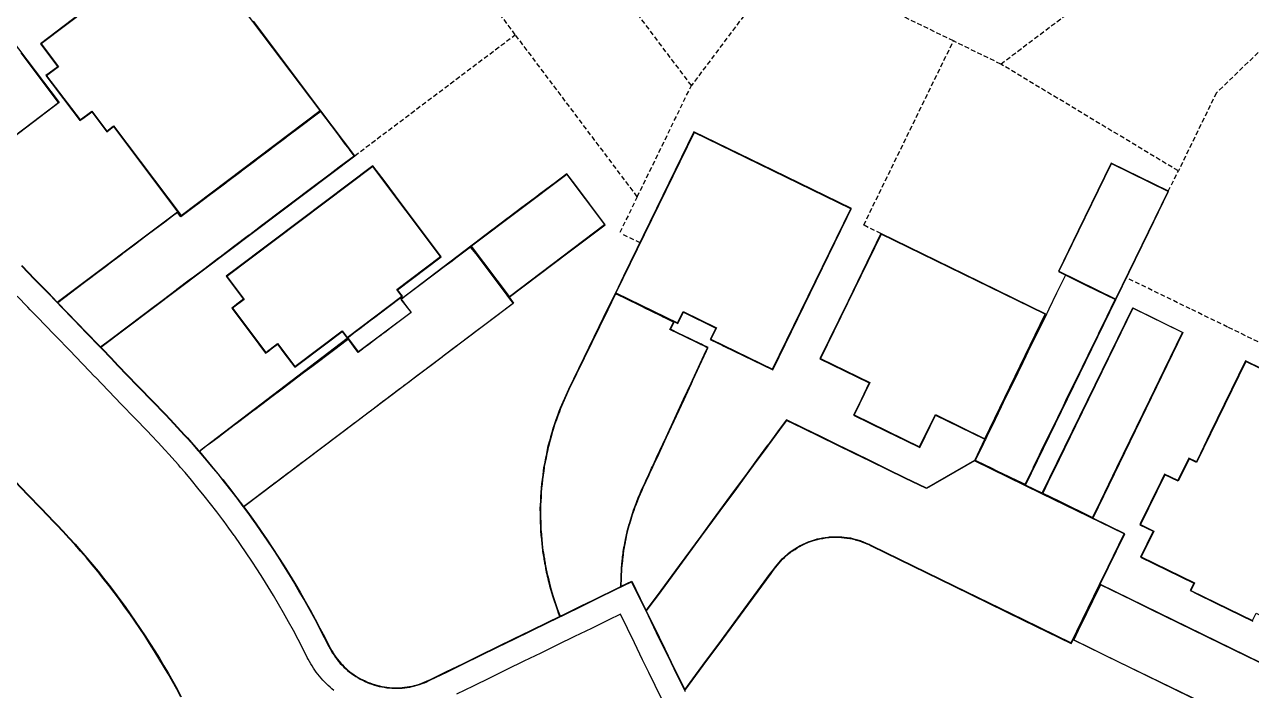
# Model space of a CAD drawing. Header units: metres. Extents: x 337936 to 338461, y 373266 to 374024.
# Drawn here: x 338283.2 to 338348.5, y 373428.9 to 373464.3 of the extents above; entities that cross this region are included whole.
import ezdxf

# ---------------------------------------------------------------- set-up
doc = ezdxf.new("R2010")
doc.units = ezdxf.units.M
doc.linetypes.add('DASHED2', pattern=[0.375, 0.25, -0.125])
for name, color, linetype in [('3D_LINES', 4, 'Continuous'), ('PLOTS EXTERNAL LEVEL', 3, 'Continuous'), ('PLOTS FFL', 1, 'Continuous')]:
    doc.layers.add(name, color=color, linetype=linetype)
doc.layers.add('GARAGES FFL', color=150, linetype='Continuous', lineweight=0)

msp = doc.modelspace()

# ---------------------------------------------------------------- linework, layer by layer
at = {"layer": '3D_LINES', "linetype": 'DASHED2'}
for points in [[(338309.332, 373463.784, 33.447), (338303.931, 373470.952, 33.446)], [(338335.189, 373462.219, 33.7), (338344.229, 373469.031, 33.525)], [(338318.713, 373461.078, 33.733), (338313.713, 373467.713, 33.45), (338313.707, 373467.721, 33.6)], [(338323.76, 373467.793, 33.543), (338318.713, 373461.078, 33.733)], [(338354.566, 373468.304, 33.573), (338346.677, 373460.686, 33.748)], [(338332.668, 373463.448, 33.7), (338329.476, 373465.005, 33.7)], [(338300.779, 373457.339, 33.42), (338309.332, 373463.784, 33.447), (338309.332, 373463.784, 33.447)], [(338315.829, 373455.163, 33.757), (338309.332, 373463.784, 33.447), (338309.332, 373463.784, 33.447)], [(338327.889, 373453.651, 33.787), (338332.668, 373463.448, 33.7), (338332.668, 373463.448, 33.7)], [(338335.189, 373462.219, 33.7), (338332.668, 373463.448, 33.7), (338332.668, 373463.448, 33.7)], [(338344.651, 373456.532, 33.7), (338335.189, 373462.219, 33.7)], [(338315.829, 373455.163, 33.757), (338318.713, 373461.078, 33.733), (338318.713, 373461.078, 33.733)], [(338346.677, 373460.686, 33.748), (338344.651, 373456.532, 33.7)], [(338344.112, 373455.449, 33.75), (338344.651, 373456.532, 33.7)], [(338315.829, 373455.163, 33.757), (338314.894, 373453.246, 33.721)], [(338328.81, 373453.202, 33.825), (338327.889, 373453.651, 33.787)], [(338315.073, 373453.158, 33.726), (338315.972, 373452.72, 33.75)], [(338347.275, 373448.227, 33.775), (338345.285, 373449.194, 33.835), (338341.866, 373450.855, 33.825)], [(338352.535, 373445.661, 33.775), (338349.907, 373446.943, 33.775), (338347.275, 373448.227, 33.775)]]:
    msp.add_polyline3d(points, dxfattribs=at)
at = {"layer": '3D_LINES', "linetype": 'Continuous'}
for points in [[(338282.031, 373464.137, 33.131), (338285.035, 373460.179, 33.227), (338281.194, 373457.262, 33.227), (338278.316, 373461.117, 33.038)], [(338281.209, 373457.32, 33.227), (338285.003, 373460.179, 33.227), (338283.01, 373462.823, 33.133)], [(338287.251, 373447.149, 33.179), (338300.779, 373457.339, 33.42), (338298.974, 373459.735, 33.4)], [(338284.934, 373449.548, 33.148), (338291.343, 373454.362, 33.308)], [(338306.97, 373452.531, 33.45), (338303.239, 373449.697, 33.521), (338303.779, 373449, 33.402), (338300.976, 373446.911, 33.5), (338300.407, 373447.662, 33.587)], [(338309.013, 373449.82, 33.7), (338309.238, 373449.497, 33.709), (338294.87, 373438.655, 33.277)], [(338336.502, 373439.81, 34.017), (338341.318, 373449.699, 33.825)], [(338337.39, 373439.377, 34.027), (338342.223, 373449.249, 33.886), (338344.892, 373447.938, 33.96), (338340.092, 373438.059, 34.059)], [(338292.486, 373441.626, 33.246), (338300.37, 373447.633, 33.585)], [(338333.8, 373441.128, 33.985), (338331.228, 373439.654, 33.937), (338330.09, 373440.209, 33.923), (338329.183, 373440.651, 33.916), (338328.288, 373441.088, 33.91), (338327.388, 373441.526, 33.906), (338326.489, 373441.965, 33.904), (338325.578, 373442.41, 33.904), (338324.685, 373442.845, 33.905), (338323.771, 373443.291, 33.907), (338323.384, 373442.766, 33.899), (338322.793, 373441.965, 33.887), (338322.773, 373441.938, 33.886), (338322.182, 373441.136, 33.874), (338321.59, 373440.333, 33.862), (338320.999, 373439.53, 33.851), (338320.406, 373438.726, 33.841), (338319.814, 373437.924, 33.831), (338319.21, 373437.105, 33.821), (338318.055, 373435.538, 33.801), (338316.88, 373433.945, 33.719), (338316.708, 373433.711, 33.697), (338316.342, 373433.214, 33.672), (338316.308, 373433.168, 33.674)], [(338333.811, 373441.122, 33.985), (338334.348, 373442.251, 33.975)], [(338333.811, 373441.122, 33.985), (338333.8, 373441.128, 33.985), (338333.8, 373441.128, 33.985)], [(338337.39, 373439.377, 34.027), (338336.502, 373439.81, 34.017)], [(338340.489, 373434.54, 34.042), (338340.934, 373435.452, 34.055), (338341.799, 373437.226, 34.079), (338340.092, 373438.059, 34.059)], [(338318.371, 373428.889, 33.706), (338318.957, 373429.684, 33.694), (338319.542, 373430.477, 33.711), (338320.134, 373431.28, 33.726), (338322.954, 373435.105, 33.776), (338323.04, 373435.222, 33.778), (338323.122, 373435.333, 33.781), (338323.205, 373435.443, 33.783), (338323.296, 373435.55, 33.785), (338323.386, 373435.655, 33.788), (338323.476, 373435.76, 33.79), (338323.571, 373435.867, 33.792), (338323.674, 373435.958, 33.795), (338323.888, 373436.148, 33.799), (338323.993, 373436.237, 33.802), (338324.233, 373436.395, 33.806), (338324.349, 373436.471, 33.809), (338324.465, 373436.545, 33.811), (338324.475, 373436.55, 33.811), (338324.486, 373436.555, 33.811), (338324.613, 373436.615, 33.814), (338324.866, 373436.734, 33.818), (338324.878, 373436.74, 33.818), (338324.993, 373436.789, 33.82), (338325.005, 373436.793, 33.821), (338325.273, 373436.876, 33.825), (338325.287, 373436.88, 33.825), (338325.421, 373436.922, 33.828), (338325.54, 373436.952, 33.83), (338325.555, 373436.954, 33.83), (338325.693, 373436.976, 33.832), (338325.709, 373436.979, 33.832), (338325.847, 373437.001, 33.834), (338325.986, 373437.024, 33.837), (338326.052, 373437.034, 33.838), (338326.122, 373437.036, 33.839), (338326.139, 373437.036, 33.839), (338326.279, 373437.039, 33.841), (338326.42, 373437.041, 33.843), (338326.56, 373437.044, 33.846), (338326.578, 373437.044, 33.846), (338326.615, 373437.045, 33.846), (338326.714, 373437.033, 33.848), (338326.992, 373436.999, 33.852), (338327.009, 373436.997, 33.852), (338327.149, 373436.979, 33.855), (338327.174, 373436.976, 33.855), (338327.282, 373436.947, 33.857), (338327.417, 373436.911, 33.859), (338327.433, 373436.907, 33.859), (338327.569, 373436.87, 33.861), (338327.704, 373436.834, 33.863), (338327.719, 373436.83, 33.864), (338327.831, 373436.783, 33.865), (338327.847, 373436.776, 33.866), (338327.976, 373436.723, 33.868), (338328.105, 373436.669, 33.87), (338328.163, 373436.645, 33.871), (338328.231, 373436.612, 33.872), (338328.288, 373436.584, 33.873), (338332.698, 373434.433, 33.925), (338336.385, 373432.635, 33.968), (338338.95, 373431.384, 33.998), (338339.042, 373431.573, 34.001)], [(338340.489, 373434.54, 34.042), (338351.348, 373429.233, 34.156), (338349.91, 373426.27, 34.102), (338339.042, 373431.573, 34.001)]]:
    msp.add_polyline3d(points, dxfattribs=at)
for points in [[(338300.744, 373457.344, 33.383), (338300.537, 373457.619, 33.375), (338300.474, 373457.703, 33.363), (338300.24, 373458.013, 33.363), (338299.874, 373458.499, 33.363), (338299.253, 373459.323, 33.366), (338298.969, 373459.7, 33.398), (338298.701, 373459.498, 33.394), (338297.902, 373458.896, 33.383), (338297.143, 373458.324, 33.373), (338297.102, 373458.294, 33.373), (338296.344, 373457.722, 33.362), (338296.303, 373457.691, 33.362), (338295.546, 373457.121, 33.352), (338295.503, 373457.088, 33.351), (338294.748, 373456.519, 33.341), (338294.704, 373456.486, 33.34), (338293.95, 373455.918, 33.33), (338293.904, 373455.883, 33.329), (338293.152, 373455.317, 33.319), (338293.104, 373455.281, 33.318), (338292.354, 373454.715, 33.308), (338292.304, 373454.678, 33.307), (338291.519, 373454.086, 33.296), (338291.339, 373454.326, 33.318), (338291.08, 373454.131, 33.303), (338290.656, 373453.812, 33.296), (338290.388, 373453.609, 33.287), (338289.796, 373453.164, 33.277), (338289.275, 373452.77, 33.257), (338289.17, 373452.692, 33.248), (338288.475, 373452.168, 33.237), (338288.427, 373452.132, 33.233), (338288.373, 373452.091, 33.229), (338287.676, 373451.565, 33.218), (338287.576, 373451.49, 33.21), (338286.876, 373450.963, 33.199), (338286.79, 373450.898, 33.192), (338286.314, 373450.54, 33.169), (338284.961, 373449.52, 33.149), (338286.505, 373447.922, 33.169), (338286.541, 373447.884, 33.169), (338287.068, 373447.339, 33.176), (338287.236, 373447.165, 33.178), (338287.854, 373447.631, 33.183), (338289.456, 373448.837, 33.195), (338290.19, 373449.391, 33.206), (338290.233, 373449.423, 33.206), (338290.514, 373449.635, 33.219), (338291.259, 373450.197, 33.229), (338291.308, 373450.233, 33.234), (338292.039, 373450.784, 33.244), (338292.112, 373450.839, 33.256), (338292.813, 373451.367, 33.266), (338293.523, 373451.902, 33.274), (338293.604, 373451.964, 33.274), (338294.324, 373452.506, 33.283), (338294.396, 373452.56, 33.283), (338295.126, 373453.11, 33.291), (338295.187, 373453.156, 33.291), (338295.927, 373453.714, 33.301), (338295.978, 373453.752, 33.301), (338296.769, 373454.348, 33.31), (338297.559, 373454.944, 33.32), (338298.35, 373455.54, 33.329), (338299.472, 373456.385, 33.344), (338299.951, 373456.746, 33.351), (338300.744, 373457.344, 33.383)], [(338309.222, 373449.501, 33.709), (338309.12, 373449.636, 33.705), (338308.993, 373449.805, 33.697), (338308.753, 373450.123, 33.5), (338308.693, 373450.203, 33.45), (338307.249, 373452.12, 33.45), (338306.943, 373452.479, 33.449), (338306.235, 373451.946, 33.439), (338305.96, 373451.739, 33.445), (338305.538, 373451.421, 33.439), (338305.162, 373451.137, 33.452), (338304.739, 373450.819, 33.447), (338304.363, 373450.535, 33.46), (338303.941, 373450.217, 33.454), (338303.444, 373449.842, 33.52), (338303.317, 373449.747, 33.519), (338303.256, 373449.701, 33.521), (338303.309, 373449.631, 33.496), (338303.54, 373449.325, 33.402), (338303.785, 373449, 33.402), (338302.722, 373448.199, 33.388), (338302.383, 373447.943, 33.51), (338302.228, 373447.827, 33.569), (338302.169, 373447.782, 33.568), (338302.016, 373447.667, 33.506), (338301.787, 373447.494, 33.506), (338301.535, 373447.304, 33.584), (338301.23, 373447.075, 33.584), (338301.192, 373447.046, 33.503), (338300.966, 373446.876, 33.5), (338300.721, 373447.201, 33.365), (338300.438, 373447.577, 33.552), (338300.322, 373447.49, 33.55), (338299.715, 373447.033, 33.439), (338299.293, 373446.714, 33.434), (338298.916, 373446.431, 33.416), (338298.494, 373446.113, 33.41), (338298.058, 373445.784, 33.389), (338297.213, 373445.147, 33.378), (338296.908, 373444.917, 33.346), (338296.297, 373444.457, 33.338), (338296.133, 373444.333, 33.327), (338295.46, 373443.826, 33.318), (338295.346, 373443.741, 33.312), (338294.598, 373443.177, 33.283), (338294.51, 373443.111, 33.282), (338294.461, 373443.073, 33.281), (338294.362, 373442.999, 33.279), (338293.734, 373442.525, 33.268), (338293.554, 373442.39, 33.265), (338293.017, 373441.986, 33.255), (338292.944, 373441.931, 33.254), (338292.507, 373441.601, 33.246), (338293.15, 373440.829, 33.255), (338293.578, 373440.315, 33.26), (338293.767, 373440.088, 33.263), (338293.852, 373439.977, 33.264), (338294.178, 373439.554, 33.268), (338294.319, 373439.371, 33.27), (338294.506, 373439.128, 33.272), (338294.855, 373438.675, 33.277), (338295.13, 373438.882, 33.28), (338295.43, 373439.108, 33.282), (338295.857, 373439.43, 33.286), (338296.376, 373439.821, 33.29), (338296.548, 373439.951, 33.292), (338296.651, 373440.028, 33.293), (338297.254, 373440.483, 33.301), (338297.355, 373440.559, 33.302), (338297.984, 373441.033, 33.31), (338298.079, 373441.105, 33.311), (338298.154, 373441.161, 33.312), (338298.819, 373441.662, 33.321), (338298.891, 373441.716, 33.322), (338300.032, 373442.576, 33.36), (338300.78, 373443.14, 33.371), (338300.796, 373443.152, 33.372), (338300.813, 373443.164, 33.372), (338301.558, 373443.726, 33.383), (338301.575, 373443.739, 33.384), (338301.593, 373443.752, 33.385), (338302.336, 373444.312, 33.395), (338302.353, 373444.325, 33.396), (338302.372, 373444.339, 33.397), (338303.111, 373444.897, 33.407), (338303.13, 373444.911, 33.408), (338303.333, 373445.064, 33.496), (338303.399, 373445.113, 33.412), (338303.694, 373445.336, 33.497), (338303.886, 373445.48, 33.42), (338304.036, 373445.593, 33.498), (338304.056, 373445.608, 33.499), (338304.659, 373446.063, 33.432), (338304.7, 373446.094, 33.434), (338305.43, 373446.644, 33.444), (338305.474, 373446.677, 33.446), (338305.497, 373446.694, 33.447), (338306.222, 373447.24, 33.458), (338306.269, 373447.276, 33.46), (338306.99, 373447.82, 33.47), (338307.096, 373447.9, 33.475), (338307.786, 373448.419, 33.484), (338309.222, 373449.501, 33.709)], [(338341.285, 373449.688, 33.825), (338339.782, 373450.421, 33.825), (338339.143, 373450.732, 33.825), (338338.633, 373450.981, 33.825), (338338.274, 373450.245, 33.834), (338338.165, 373450.02, 33.835), (338337.757, 373449.185, 33.846), (338337.657, 373448.978, 33.83), (338337.621, 373448.905, 33.831), (338337.55, 373448.759, 33.833), (338337.081, 373447.798, 33.855), (338336.974, 373447.578, 33.86), (338336.642, 373446.899, 33.875), (338336.535, 373446.68, 33.881), (338336.204, 373446, 33.896), (338336.097, 373445.781, 33.901), (338335.766, 373445.101, 33.916), (338335.659, 373444.882, 33.922), (338335.327, 373444.202, 33.937), (338335.22, 373443.983, 33.942), (338334.888, 373443.302, 33.957), (338334.781, 373443.083, 33.959), (338334.45, 373442.404, 33.974), (338334.37, 373442.241, 33.976), (338334.343, 373442.184, 33.976), (338334.267, 373442.028, 33.975), (338333.929, 373441.335, 33.984), (338333.833, 373441.139, 33.985), (338333.903, 373441.105, 33.986), (338334.716, 373440.709, 33.995), (338334.981, 373440.579, 33.998), (338335.62, 373440.268, 34.006), (338336.06, 373440.053, 34.011), (338336.496, 373439.869, 34.015), (338336.912, 373440.722, 33.986), (338336.958, 373440.817, 33.984), (338337.258, 373441.432, 33.96), (338337.349, 373441.618, 33.956), (338337.649, 373442.233, 33.931), (338337.786, 373442.515, 33.925), (338338.089, 373443.135, 33.91), (338338.227, 373443.419, 33.904), (338338.527, 373444.034, 33.889), (338338.666, 373444.318, 33.883), (338338.966, 373444.933, 33.869), (338339.104, 373445.216, 33.862), (338339.404, 373445.832, 33.848), (338339.542, 373446.115, 33.841), (338339.842, 373446.73, 33.827), (338340.089, 373447.236, 33.816), (338340.389, 373447.851, 33.822), (338340.419, 373447.913, 33.823), (338340.719, 373448.528, 33.829), (338340.857, 373448.812, 33.833), (338341.285, 373449.688, 33.825)], [(338319.566, 373447.121, 33.818), (338319.297, 373447.253, 33.866), (338319.233, 373447.284, 33.872), (338319.188, 373447.306, 33.881), (338318.236, 373447.77, 33.881), (338318.073, 373447.85, 33.872), (338317.569, 373448.095, 33.825), (338317.641, 373448.244, 33.814), (338317.762, 373448.491, 33.795), (338317.295, 373448.719, 33.752), (338317.265, 373448.733, 33.825), (338317.247, 373448.742, 33.752), (338317.084, 373448.822, 33.752), (338316.194, 373449.256, 33.751), (338316.141, 373449.281, 33.754), (338315.126, 373449.776, 33.754), (338314.672, 373449.998, 33.892), (338314.255, 373449.142, 33.886), (338313.811, 373448.232, 33.878), (338312.185, 373444.897, 33.842), (338311.741, 373443.897, 33.83), (338311.678, 373443.719, 33.828), (338311.601, 373443.505, 33.826), (338311.522, 373443.286, 33.823), (338311.443, 373443.066, 33.821), (338311.366, 373442.846, 33.819), (338311.363, 373442.835, 33.819), (338311.3, 373442.608, 33.816), (338311.237, 373442.382, 33.814), (338311.174, 373442.156, 33.812), (338311.112, 373441.93, 33.809), (338311.079, 373441.812, 33.808), (338311.057, 373441.702, 33.807), (338311.011, 373441.472, 33.805), (338310.969, 373441.264, 33.802), (338310.923, 373441.036, 33.8), (338310.878, 373440.808, 33.798), (338310.864, 373440.739, 33.797), (338310.843, 373440.577, 33.796), (338310.814, 373440.346, 33.793), (338310.785, 373440.115, 33.791), (338310.757, 373439.885, 33.789), (338310.728, 373439.655, 33.786), (338310.728, 373439.654, 33.786), (338310.716, 373439.421, 33.784), (338310.703, 373439.189, 33.781), (338310.691, 373438.957, 33.779), (338310.681, 373438.763, 33.777), (338310.671, 373438.561, 33.775), (338310.676, 373438.301, 33.773), (338310.681, 373438.07, 33.77), (338310.686, 373437.839, 33.768), (338310.691, 373437.609, 33.766), (338310.698, 373437.423, 33.764), (338310.703, 373437.379, 33.763), (338310.724, 373437.149, 33.761), (338310.746, 373436.919, 33.759), (338310.768, 373436.69, 33.756), (338310.785, 373436.51, 33.755), (338310.805, 373436.333, 33.753), (338310.813, 373436.283, 33.752), (338310.843, 373436.108, 33.751), (338310.852, 373436.057, 33.75), (338310.881, 373435.884, 33.748), (338310.89, 373435.831, 33.748), (338310.919, 373435.659, 33.746), (338310.928, 373435.605, 33.745), (338310.957, 373435.435, 33.744), (338310.969, 373435.361, 33.743), (338310.98, 373435.298, 33.74), (338311.006, 373435.192, 33.736), (338311.019, 373435.137, 33.735), (338311.06, 373434.971, 33.728), (338311.074, 373434.915, 33.727), (338311.114, 373434.75, 33.72), (338311.129, 373434.692, 33.719), (338311.176, 373434.499, 33.712), (338311.187, 373434.456, 33.71), (338311.241, 373434.235, 33.706), (338311.338, 373433.936, 33.699), (338311.578, 373433.194, 33.668), (338311.643, 373433.024, 33.66), (338311.714, 373432.838, 33.652), (338311.953, 373432.954, 33.655), (338312.88, 373433.406, 33.664), (338313.441, 373433.68, 33.671), (338313.759, 373433.835, 33.674), (338314.639, 373434.264, 33.68), (338314.949, 373434.416, 33.685), (338314.965, 373434.879, 33.693), (338314.982, 373435.396, 33.663), (338315.026, 373435.779, 33.64), (338315.041, 373435.905, 33.641), (338315.049, 373435.973, 33.641), (338315.063, 373436.101, 33.642), (338315.071, 373436.166, 33.642), (338315.086, 373436.297, 33.643), (338315.095, 373436.37, 33.643), (338315.119, 373436.493, 33.644), (338315.131, 373436.551, 33.644), (338315.142, 373436.607, 33.644), (338315.169, 373436.743, 33.645), (338315.179, 373436.795, 33.645), (338315.207, 373436.934, 33.646), (338315.217, 373436.983, 33.647), (338315.254, 373437.171, 33.648), (338315.286, 373437.331, 33.649), (338315.293, 373437.357, 33.649), (338315.346, 373437.543, 33.65), (338315.399, 373437.727, 33.651), (338315.409, 373437.763, 33.652), (338315.461, 373437.944, 33.653), (338315.513, 373438.124, 33.654), (338315.567, 373438.304, 33.656), (338315.633, 373438.481, 33.657), (338315.7, 373438.658, 33.658), (338315.766, 373438.834, 33.659), (338315.832, 373439.009, 33.661), (338315.838, 373439.025, 33.661), (338315.901, 373439.192, 33.662), (338315.979, 373439.368, 33.664), (338316.062, 373439.557, 33.666), (338316.128, 373439.698, 33.667), (338316.206, 373439.868, 33.668), (338316.284, 373440.037, 33.67), (338316.364, 373440.208, 33.672), (338316.441, 373440.374, 33.674), (338316.518, 373440.541, 33.676), (338316.595, 373440.707, 33.678), (338316.641, 373440.805, 33.679), (338316.672, 373440.872, 33.68), (338316.748, 373441.037, 33.683), (338316.825, 373441.203, 33.685), (338316.861, 373441.282, 33.686), (338317.365, 373442.37, 33.698), (338318.299, 373444.386, 33.72), (338318.694, 373445.238, 33.73), (338318.75, 373445.36, 33.74), (338318.769, 373445.402, 33.743), (338319.497, 373446.972, 33.801), (338319.566, 373447.121, 33.818)], [(338344.88, 373447.934, 33.96), (338342.229, 373449.228, 33.886), (338341.268, 373447.259, 33.853), (338339.175, 373442.966, 33.948), (338338.302, 373441.177, 33.988), (338338, 373440.557, 34.001), (338337.849, 373440.248, 34.008), (338337.428, 373439.386, 34.027), (338338.282, 373438.969, 34.037), (338339.17, 373438.536, 34.048), (338339.226, 373438.509, 34.049), (338340.08, 373438.093, 34.059), (338340.513, 373438.98, 34.053), (338341.378, 373440.754, 34.042), (338343.134, 373444.354, 33.962), (338343.919, 373445.964, 33.926), (338344.88, 373447.934, 33.96)], [(338333.801, 373441.099, 33.985), (338331.229, 373439.625, 33.937), (338330.079, 373440.186, 33.923), (338329.172, 373440.629, 33.916), (338328.277, 373441.065, 33.91), (338327.377, 373441.504, 33.906), (338326.478, 373441.943, 33.904), (338325.567, 373442.387, 33.904), (338324.674, 373442.823, 33.905), (338323.779, 373443.259, 33.907), (338323.404, 373442.751, 33.899), (338322.814, 373441.95, 33.887), (338322.794, 373441.923, 33.886), (338322.203, 373441.121, 33.874), (338321.611, 373440.318, 33.862), (338321.019, 373439.516, 33.851), (338320.426, 373438.712, 33.841), (338319.834, 373437.909, 33.831), (338319.231, 373437.09, 33.821), (338318.075, 373435.524, 33.801), (338316.901, 373433.93, 33.719), (338316.728, 373433.696, 33.697), (338316.362, 373433.199, 33.672), (338316.307, 373433.125, 33.675), (338316.41, 373432.913, 33.673), (338316.656, 373432.41, 33.69), (338316.707, 373432.304, 33.694), (338317.296, 373431.097, 33.734), (338317.309, 373431.069, 33.726), (338317.639, 373430.393, 33.748), (338317.965, 373429.724, 33.734), (338318.36, 373428.916, 33.706), (338318.937, 373429.699, 33.694), (338319.522, 373430.492, 33.711), (338320.114, 373431.295, 33.726), (338322.934, 373435.12, 33.776), (338323.02, 373435.237, 33.778), (338323.102, 373435.348, 33.781), (338323.185, 373435.458, 33.783), (338323.277, 373435.566, 33.785), (338323.367, 373435.671, 33.788), (338323.457, 373435.777, 33.79), (338323.553, 373435.885, 33.792), (338323.657, 373435.977, 33.795), (338323.872, 373436.166, 33.799), (338323.978, 373436.257, 33.802), (338324.219, 373436.416, 33.806), (338324.335, 373436.492, 33.809), (338324.453, 373436.567, 33.811), (338324.464, 373436.572, 33.811), (338324.476, 373436.577, 33.811), (338324.602, 373436.637, 33.814), (338324.855, 373436.757, 33.818), (338324.868, 373436.763, 33.818), (338324.984, 373436.812, 33.82), (338324.998, 373436.816, 33.821), (338325.265, 373436.899, 33.825), (338325.28, 373436.904, 33.825), (338325.414, 373436.946, 33.828), (338325.535, 373436.976, 33.83), (338325.551, 373436.979, 33.83), (338325.689, 373437.001, 33.832), (338325.705, 373437.004, 33.832), (338325.843, 373437.026, 33.834), (338325.982, 373437.048, 33.837), (338326.049, 373437.059, 33.838), (338326.122, 373437.061, 33.839), (338326.139, 373437.061, 33.839), (338326.279, 373437.064, 33.841), (338326.419, 373437.066, 33.843), (338326.56, 373437.069, 33.846), (338326.577, 373437.069, 33.846), (338326.616, 373437.07, 33.846), (338326.717, 373437.058, 33.848), (338326.995, 373437.023, 33.852), (338327.012, 373437.021, 33.852), (338327.152, 373437.004, 33.855), (338327.179, 373437.001, 33.855), (338327.288, 373436.972, 33.857), (338327.423, 373436.935, 33.859), (338327.44, 373436.931, 33.859), (338327.575, 373436.894, 33.861), (338327.711, 373436.858, 33.863), (338327.727, 373436.853, 33.864), (338327.841, 373436.806, 33.865), (338327.856, 373436.8, 33.866), (338327.985, 373436.746, 33.868), (338328.115, 373436.692, 33.87), (338328.173, 373436.668, 33.871), (338328.242, 373436.634, 33.872), (338328.299, 373436.606, 33.873), (338332.709, 373434.456, 33.925), (338336.396, 373432.657, 33.968), (338338.938, 373431.418, 33.998), (338340.453, 373434.523, 34.041), (338340.911, 373435.463, 34.055), (338341.766, 373437.215, 34.079), (338337.384, 373439.352, 34.027), (338333.801, 373441.099, 33.985)], [(338340.5, 373434.505, 34.042), (338340.079, 373433.643, 34.03), (338339.857, 373433.188, 34.024), (338339.752, 373432.973, 34.021), (338339.316, 373432.079, 34.008), (338339.075, 373431.584, 34.001), (338339.946, 373431.16, 34.009), (338340.85, 373430.719, 34.018), (338345.344, 373428.527, 34.06), (338349.02, 373426.734, 34.094), (338349.886, 373426.312, 34.102), (338351.311, 373429.233, 34.156), (338347.668, 373431.009, 34.122), (338343.181, 373433.198, 34.08), (338342.258, 373433.648, 34.067), (338340.5, 373434.505, 34.042)]]:
    msp.add_polyline3d(points, close=True, dxfattribs=at)
at = {"layer": '3D_LINES'}
for points in [[(338283.034, 373451.48, 33.123), (338283.729, 373450.76, 33.132), (338284.289, 373450.18, 33.14), (338284.289, 373450.18, 33.14), (338284.423, 373450.041, 33.142), (338284.924, 373449.523, 33.148), (338284.924, 373449.523, 33.148), (338285.118, 373449.322, 33.151), (338285.813, 373448.602, 33.16), (338286.507, 373447.883, 33.169), (338287.202, 373447.164, 33.178), (338287.233, 373447.131, 33.179), (338287.233, 373447.131, 33.179), (338287.868, 373446.474, 33.187), (338287.868, 373446.474, 33.187), (338287.897, 373446.444, 33.187), (338288.591, 373445.725, 33.196), (338289.286, 373445.006, 33.206), (338289.981, 373444.286, 33.215), (338290.675, 373443.567, 33.224), (338290.948, 373443.283, 33.227), (338291.323, 373442.884, 33.232), (338291.694, 373442.48, 33.236), (338291.845, 373442.313, 33.238), (338291.845, 373442.313, 33.238), (338292.06, 373442.073, 33.241), (338292.422, 373441.662, 33.245), (338292.476, 373441.599, 33.246), (338292.476, 373441.599, 33.246), (338292.779, 373441.247, 33.25), (338293.132, 373440.828, 33.254), (338293.48, 373440.405, 33.259), (338293.823, 373439.978, 33.263), (338294.161, 373439.547, 33.268), (338294.495, 373439.113, 33.272), (338294.824, 373438.675, 33.277), (338294.85, 373438.64, 33.277), (338294.85, 373438.64, 33.277), (338295.149, 373438.234, 33.281), (338295.41, 373437.87, 33.285), (338295.468, 373437.789, 33.286), (338295.782, 373437.34, 33.291), (338296.092, 373436.888, 33.295), (338296.396, 373436.433, 33.3), (338296.696, 373435.974, 33.304), (338296.99, 373435.512, 33.309), (338297.279, 373435.047, 33.313), (338297.563, 373434.579, 33.318), (338297.842, 373434.107, 33.322), (338298.116, 373433.633, 33.327), (338298.385, 373433.156, 33.331), (338298.648, 373432.675, 33.336), (338298.906, 373432.192, 33.34), (338299.158, 373431.706, 33.345), (338299.406, 373431.217, 33.349), (338299.406, 373431.217, 33.349), (338299.464, 373431.104, 33.351), (338299.531, 373430.986, 33.353), (338299.601, 373430.869, 33.356), (338299.676, 373430.756, 33.358), (338299.754, 373430.644, 33.361), (338299.836, 373430.536, 33.365), (338299.922, 373430.43, 33.368), (338300.011, 373430.328, 33.372), (338300.104, 373430.228, 33.376), (338300.2, 373430.132, 33.38), (338300.299, 373430.039, 33.385), (338300.401, 373429.949, 33.389), (338300.506, 373429.863, 33.394), (338300.615, 373429.781, 33.4), (338300.726, 373429.702, 33.405), (338300.839, 373429.627, 33.411), (338300.955, 373429.556, 33.417), (338301.073, 373429.489, 33.424), (338301.194, 373429.426, 33.431), (338301.317, 373429.367, 33.437), (338301.441, 373429.313, 33.445), (338301.567, 373429.262, 33.452), (338301.695, 373429.216, 33.46), (338301.825, 373429.175, 33.468), (338301.956, 373429.137, 33.475), (338302.088, 373429.105, 33.482), (338302.221, 373429.076, 33.489), (338302.355, 373429.053, 33.496), (338302.489, 373429.034, 33.503), (338302.624, 373429.019, 33.509), (338302.76, 373429.009, 33.515), (338302.896, 373429.004, 33.521), (338303.032, 373429.003, 33.526), (338303.168, 373429.007, 33.531), (338303.304, 373429.016, 33.536), (338303.439, 373429.029, 33.541), (338303.574, 373429.046, 33.545), (338303.708, 373429.069, 33.55), (338303.841, 373429.096, 33.553), (338303.974, 373429.127, 33.557), (338304.105, 373429.163, 33.561), (338304.235, 373429.203, 33.564), (338304.363, 373429.248, 33.567), (338304.49, 373429.297, 33.569), (338304.615, 373429.35, 33.572), (338304.738, 373429.408, 33.574), (338304.783, 373429.43, 33.574), (338305.682, 373429.868, 33.584), (338306.581, 373430.306, 33.594), (338307.48, 373430.745, 33.604), (338308.379, 373431.183, 33.614), (338309.277, 373431.621, 33.624), (338310.176, 373432.06, 33.634), (338311.075, 373432.498, 33.644), (338311.974, 373432.937, 33.654), (338312.873, 373433.375, 33.664), (338313.728, 373433.792, 33.674), (338313.771, 373433.813, 33.674), (338314.67, 373434.252, 33.68), (338315.526, 373434.669, 33.694), (338315.964, 373433.77, 33.679), (338316.403, 373432.871, 33.674), (338316.403, 373432.871, 33.674), (338316.841, 373431.973, 33.704), (338317.279, 373431.074, 33.734), (338317.608, 373430.4, 33.757), (338317.937, 373429.726, 33.734), (338318.375, 373428.827, 33.704)], [(338283.052, 373451.497, 33.123), (338283.747, 373450.778, 33.132), (338284.307, 373450.198, 33.14), (338284.441, 373450.058, 33.142), (338284.934, 373449.548, 33.148)], [(338299.672, 373428.881, 33.343), (338299.567, 373428.968, 33.339), (338299.465, 373429.057, 33.336), (338299.364, 373429.149, 33.332), (338299.267, 373429.243, 33.329), (338299.171, 373429.34, 33.326), (338299.078, 373429.439, 33.323), (338298.988, 373429.54, 33.32), (338298.9, 373429.644, 33.317), (338298.815, 373429.75, 33.314), (338298.733, 373429.859, 33.312), (338298.654, 373429.969, 33.31), (338298.577, 373430.081, 33.307), (338298.504, 373430.195, 33.306), (338298.433, 373430.311, 33.304), (338298.365, 373430.429, 33.302), (338298.3, 373430.55, 33.3), (338298.251, 373430.647, 33.299), (338298.01, 373431.122, 33.295), (338297.762, 373431.599, 33.29), (338297.509, 373432.073, 33.286), (338297.251, 373432.545, 33.281), (338296.987, 373433.013, 33.277), (338296.718, 373433.479, 33.272), (338296.444, 373433.941, 33.267), (338296.165, 373434.401, 33.263), (338295.881, 373434.857, 33.258), (338295.591, 373435.31, 33.254), (338295.297, 373435.76, 33.249), (338294.998, 373436.207, 33.245), (338294.694, 373436.65, 33.24), (338294.386, 373437.088, 33.236), (338294.36, 373437.124, 33.235), (338294.071, 373437.526, 33.166), (338293.816, 373437.872, 33.105), (338293.751, 373437.96, 33.104), (338293.428, 373438.388, 33.1), (338293.1, 373438.814, 33.095), (338292.767, 373439.236, 33.091), (338292.429, 373439.655, 33.086), (338292.087, 373440.069, 33.082), (338291.74, 373440.479, 33.077), (338291.503, 373440.755, 33.074), (338291.388, 373440.888, 33.095), (338291.034, 373441.289, 33.161), (338290.888, 373441.451, 33.188), (338290.672, 373441.689, 33.185), (338290.308, 373442.084, 33.181), (338289.939, 373442.474, 33.176), (338289.749, 373442.672, 33.174), (338289.054, 373443.392, 33.165), (338288.359, 373444.111, 33.156), (338287.665, 373444.83, 33.146), (338286.97, 373445.55, 33.137), (338286.942, 373445.579, 33.137), (338286.307, 373446.237, 33.007), (338286.275, 373446.269, 33.006), (338285.581, 373446.988, 32.997), (338284.886, 373447.708, 32.988), (338284.191, 373448.427, 32.979), (338283.997, 373448.628, 32.976), (338283.497, 373449.146, 33.066), (338283.362, 373449.286, 33.09), (338282.802, 373449.866, 33.082)], [(338319.599, 373447.133, 33.818), (338319.307, 373447.275, 33.866), (338319.244, 373447.306, 33.872), (338319.199, 373447.328, 33.881), (338318.247, 373447.793, 33.881), (338318.084, 373447.872, 33.872), (338317.602, 373448.107, 33.825), (338317.664, 373448.233, 33.814), (338317.795, 373448.502, 33.795), (338317.306, 373448.741, 33.752), (338317.276, 373448.755, 33.825), (338317.258, 373448.765, 33.752), (338317.095, 373448.844, 33.752), (338316.205, 373449.278, 33.751), (338316.152, 373449.304, 33.754), (338315.137, 373449.799, 33.754), (338314.661, 373450.031, 33.892), (338314.232, 373449.153, 33.886), (338313.789, 373448.243, 33.878), (338312.162, 373444.908, 33.842), (338311.718, 373443.906, 33.83), (338311.654, 373443.728, 33.828), (338311.577, 373443.514, 33.826), (338311.499, 373443.294, 33.823), (338311.42, 373443.074, 33.821), (338311.342, 373442.854, 33.819), (338311.339, 373442.841, 33.819), (338311.276, 373442.615, 33.816), (338311.213, 373442.388, 33.814), (338311.15, 373442.162, 33.812), (338311.088, 373441.937, 33.809), (338311.055, 373441.818, 33.808), (338311.032, 373441.707, 33.807), (338310.986, 373441.477, 33.805), (338310.945, 373441.269, 33.802), (338310.899, 373441.041, 33.8), (338310.853, 373440.813, 33.798), (338310.839, 373440.743, 33.797), (338310.819, 373440.581, 33.796), (338310.79, 373440.349, 33.793), (338310.761, 373440.118, 33.791), (338310.732, 373439.888, 33.789), (338310.703, 373439.658, 33.786), (338310.703, 373439.656, 33.786), (338310.691, 373439.423, 33.784), (338310.678, 373439.19, 33.781), (338310.666, 373438.958, 33.779), (338310.656, 373438.764, 33.777), (338310.646, 373438.561, 33.775), (338310.651, 373438.3, 33.773), (338310.656, 373438.069, 33.77), (338310.661, 373437.839, 33.768), (338310.666, 373437.608, 33.766), (338310.673, 373437.422, 33.764), (338310.678, 373437.376, 33.763), (338310.699, 373437.146, 33.761), (338310.721, 373436.916, 33.759), (338310.743, 373436.687, 33.756), (338310.76, 373436.508, 33.755), (338310.78, 373436.33, 33.753), (338310.789, 373436.279, 33.752), (338310.818, 373436.104, 33.751), (338310.827, 373436.053, 33.75), (338310.856, 373435.879, 33.748), (338310.865, 373435.827, 33.748), (338310.894, 373435.655, 33.746), (338310.903, 373435.601, 33.745), (338310.932, 373435.43, 33.744), (338310.945, 373435.356, 33.743), (338310.955, 373435.293, 33.74), (338310.982, 373435.186, 33.736), (338310.995, 373435.131, 33.735), (338311.036, 373434.965, 33.728), (338311.05, 373434.909, 33.727), (338311.09, 373434.744, 33.72), (338311.104, 373434.686, 33.719), (338311.152, 373434.493, 33.712), (338311.162, 373434.45, 33.71), (338311.217, 373434.228, 33.706), (338311.314, 373433.928, 33.699), (338311.555, 373433.186, 33.668), (338311.62, 373433.015, 33.66), (338311.686, 373432.842, 33.654)], [(338287.251, 373447.149, 33.179), (338287.886, 373446.491, 33.187), (338287.915, 373446.462, 33.187), (338288.609, 373445.742, 33.196), (338289.304, 373445.023, 33.206), (338289.998, 373444.304, 33.215), (338290.693, 373443.584, 33.224), (338290.966, 373443.3, 33.227), (338291.341, 373442.901, 33.232), (338291.712, 373442.497, 33.236), (338291.864, 373442.329, 33.238), (338292.079, 373442.09, 33.241), (338292.44, 373441.678, 33.245), (338292.486, 373441.626, 33.246)], [(338314.974, 373434.428, 33.686), (338314.99, 373434.878, 33.693), (338315.007, 373435.394, 33.663), (338315.051, 373435.776, 33.64), (338315.066, 373435.902, 33.641), (338315.073, 373435.97, 33.641), (338315.088, 373436.098, 33.642), (338315.096, 373436.163, 33.642), (338315.111, 373436.294, 33.643), (338315.119, 373436.366, 33.643), (338315.144, 373436.488, 33.644), (338315.155, 373436.546, 33.644), (338315.166, 373436.602, 33.644), (338315.193, 373436.738, 33.645), (338315.204, 373436.791, 33.645), (338315.231, 373436.929, 33.646), (338315.241, 373436.978, 33.647), (338315.279, 373437.166, 33.648), (338315.31, 373437.326, 33.649), (338315.317, 373437.35, 33.649), (338315.37, 373437.536, 33.65), (338315.423, 373437.72, 33.651), (338315.433, 373437.756, 33.652), (338315.485, 373437.937, 33.653), (338315.537, 373438.117, 33.654), (338315.59, 373438.296, 33.656), (338315.657, 373438.472, 33.657), (338315.723, 373438.649, 33.658), (338315.789, 373438.825, 33.659), (338315.855, 373439, 33.661), (338315.861, 373439.017, 33.661), (338315.924, 373439.183, 33.662), (338316.002, 373439.358, 33.664), (338316.085, 373439.547, 33.666), (338316.15, 373439.688, 33.667), (338316.229, 373439.857, 33.668), (338316.307, 373440.026, 33.67), (338316.386, 373440.197, 33.672), (338316.464, 373440.364, 33.674), (338316.541, 373440.53, 33.676), (338316.618, 373440.696, 33.678), (338316.663, 373440.795, 33.679), (338316.694, 373440.862, 33.68), (338316.771, 373441.027, 33.683), (338316.848, 373441.193, 33.685), (338316.884, 373441.271, 33.686), (338317.388, 373442.36, 33.698), (338318.322, 373444.376, 33.72), (338318.716, 373445.227, 33.73), (338318.773, 373445.35, 33.74), (338318.792, 373445.391, 33.743), (338319.519, 373446.961, 33.801), (338319.599, 373447.133, 33.818), (338319.599, 373447.133, 33.818)], [(338291.52, 373428.539, 33.288), (338291.295, 373428.954, 33.284), (338291.066, 373429.366, 33.279), (338290.832, 373429.776, 33.274), (338290.594, 373430.183, 33.27), (338290.351, 373430.588, 33.265), (338290.103, 373430.99, 33.26), (338289.851, 373431.389, 33.256), (338289.595, 373431.785, 33.251), (338289.333, 373432.178, 33.246), (338289.068, 373432.568, 33.241), (338288.798, 373432.955, 33.237), (338288.523, 373433.339, 33.232), (338288.245, 373433.719, 33.227), (338287.962, 373434.097, 33.223), (338287.674, 373434.471, 33.218), (338287.383, 373434.842, 33.213), (338287.087, 373435.21, 33.209), (338286.787, 373435.574, 33.204), (338286.483, 373435.935, 33.199), (338286.175, 373436.293, 33.195), (338285.863, 373436.646, 33.19), (338285.547, 373436.997, 33.185), (338285.226, 373437.343, 33.181), (338284.902, 373437.687, 33.176), (338284.749, 373437.846, 33.174), (338284.055, 373438.564, 33.165), (338283.361, 373439.284, 33.156), (338282.666, 373440.003, 33.146)], [(338282.684, 373440.021, 33.146), (338283.379, 373439.301, 33.156), (338284.073, 373438.582, 33.165), (338284.767, 373437.863, 33.174), (338284.92, 373437.705, 33.176), (338285.245, 373437.361, 33.181), (338285.565, 373437.014, 33.185), (338285.881, 373436.663, 33.19), (338286.194, 373436.309, 33.195), (338286.502, 373435.951, 33.199), (338286.806, 373435.59, 33.204), (338287.106, 373435.226, 33.209), (338287.402, 373434.858, 33.213), (338287.694, 373434.487, 33.218), (338287.982, 373434.112, 33.223), (338288.265, 373433.734, 33.227), (338288.544, 373433.353, 33.232), (338288.818, 373432.969, 33.237), (338289.088, 373432.582, 33.241), (338289.354, 373432.192, 33.246), (338289.616, 373431.798, 33.251), (338289.872, 373431.402, 33.256), (338290.125, 373431.003, 33.26), (338290.372, 373430.601, 33.265), (338290.616, 373430.196, 33.27), (338290.854, 373429.789, 33.274), (338291.088, 373429.378, 33.279), (338291.317, 373428.966, 33.284), (338291.542, 373428.55, 33.288)], [(338294.87, 373438.655, 33.277), (338295.169, 373438.248, 33.281), (338295.431, 373437.884, 33.285), (338295.488, 373437.803, 33.286), (338295.803, 373437.354, 33.291), (338296.112, 373436.902, 33.295), (338296.417, 373436.447, 33.3), (338296.717, 373435.988, 33.304), (338297.011, 373435.526, 33.309), (338297.301, 373435.06, 33.313), (338297.585, 373434.592, 33.318), (338297.864, 373434.12, 33.322), (338298.138, 373433.645, 33.327), (338298.406, 373433.168, 33.331), (338298.67, 373432.687, 33.336), (338298.928, 373432.204, 33.34), (338299.181, 373431.717, 33.345), (338299.428, 373431.229, 33.349), (338299.486, 373431.116, 33.351), (338299.552, 373430.998, 33.353), (338299.622, 373430.883, 33.356), (338299.696, 373430.77, 33.358), (338299.774, 373430.659, 33.361), (338299.856, 373430.551, 33.365), (338299.941, 373430.446, 33.368), (338300.03, 373430.344, 33.372), (338300.122, 373430.245, 33.376), (338300.217, 373430.15, 33.38), (338300.316, 373430.057, 33.385), (338300.417, 373429.968, 33.389), (338300.522, 373429.883, 33.394), (338300.629, 373429.801, 33.4), (338300.74, 373429.723, 33.405), (338300.852, 373429.648, 33.411), (338300.968, 373429.578, 33.417), (338301.085, 373429.511, 33.424), (338301.205, 373429.448, 33.431), (338301.327, 373429.39, 33.437), (338301.451, 373429.336, 33.445), (338301.576, 373429.286, 33.452), (338301.703, 373429.24, 33.46), (338301.832, 373429.199, 33.468), (338301.962, 373429.162, 33.475), (338302.093, 373429.129, 33.482), (338302.225, 373429.101, 33.489), (338302.359, 373429.077, 33.496), (338302.492, 373429.058, 33.503), (338302.627, 373429.044, 33.509), (338302.761, 373429.034, 33.515), (338302.897, 373429.029, 33.521), (338303.032, 373429.028, 33.526), (338303.167, 373429.032, 33.531), (338303.302, 373429.04, 33.536), (338303.436, 373429.054, 33.541), (338303.57, 373429.071, 33.545), (338303.703, 373429.093, 33.55), (338303.836, 373429.12, 33.553), (338303.967, 373429.151, 33.557), (338304.098, 373429.187, 33.561), (338304.227, 373429.227, 33.564), (338304.354, 373429.271, 33.567), (338304.481, 373429.32, 33.569), (338304.605, 373429.373, 33.572), (338304.728, 373429.43, 33.574), (338304.772, 373429.452, 33.574), (338305.671, 373429.89, 33.584), (338306.57, 373430.329, 33.594), (338307.469, 373430.767, 33.604), (338308.368, 373431.206, 33.614), (338309.266, 373431.644, 33.624), (338310.165, 373432.082, 33.634), (338311.064, 373432.521, 33.644), (338311.692, 373432.827, 33.651)], [(338314.974, 373434.428, 33.685), (338315.537, 373434.702, 33.694), (338315.987, 373433.781, 33.679), (338316.263, 373433.214, 33.676)], [(338317.223, 373428.251, 33.654), (338316.784, 373429.15, 33.684), (338316.45, 373429.835, 33.707), (338316.116, 373430.52, 33.684), (338315.678, 373431.419, 33.654), (338314.933, 373432.947, 33.624), (338314.282, 373432.629, 33.623), (338313.383, 373432.191, 33.613), (338312.484, 373431.753, 33.604), (338311.586, 373431.314, 33.594), (338310.687, 373430.876, 33.584), (338309.788, 373430.438, 33.574), (338308.889, 373429.999, 33.564), (338307.99, 373429.561, 33.554), (338307.092, 373429.122, 33.544), (338306.193, 373428.684, 33.534)]]:
    msp.add_polyline3d(points, dxfattribs=at)
at = {"layer": 'GARAGES FFL', "linetype": 'Continuous'}
for points, elevation in [([(338344.092, 373455.442), (338341.085, 373456.909), (338338.3, 373451.199), (338341.307, 373449.733)], 33.825), ([(338314.091, 373453.678), (338312.078, 373456.349), (338307.005, 373452.526), (338309.018, 373449.855)], 33.45)]:
    msp.add_lwpolyline(points, close=True, dxfattribs=dict(at, elevation=elevation))
at = {"layer": 'PLOTS EXTERNAL LEVEL', "linetype": 'Continuous'}
for points in [[(338286.564, 373465.206, 33.57), (338284.041, 373463.304, 33.45), (338284.962, 373462.081, 33.45), (338284.51, 373461.74, 33.305), (338284.333, 373461.607, 33.253), (338284.659, 373461.175, 33.269), (338284.825, 373460.955, 33.269), (338285.261, 373460.376, 33.289), (338285.593, 373459.936, 33.289), (338285.989, 373459.409, 33.366), (338286.14, 373459.209, 33.387), (338286.36, 373459.375, 33.396), (338286.556, 373459.523, 33.396), (338286.769, 373459.683, 33.45), (338287.569, 373458.622, 33.45), (338287.928, 373458.893, 33.45), (338291.524, 373454.121, 33.3), (338298.974, 373459.735, 33.4), (338295.378, 373464.507, 33.45)], [(338352.727, 373444.232, 33.93), (338348.233, 373446.424, 33.85), (338346.353, 373442.57, 34.15), (338345.827, 373441.492, 34.15), (338345.614, 373441.054, 34), (338345.209, 373441.251, 34), (338344.626, 373440.057, 34), (338343.918, 373440.402, 34.006), (338343.72, 373439.995, 34.006), (338343.612, 373439.774, 34.01), (338343.281, 373439.095, 34.011), (338343.175, 373438.878, 34.012), (338342.625, 373437.75, 34.048), (338342.602, 373437.704, 34.048), (338343.31, 373437.359, 34), (338342.639, 373435.982, 34), (338345.479, 373434.597, 34.121), (338345.329, 373434.289, 34.133), (338345.286, 373434.202, 34.136), (338345.327, 373434.182, 34.138), (338345.602, 373434.048, 34.15), (338346.68, 373433.522, 34.15), (338348.614, 373432.578, 34.091)]]:
    msp.add_polyline3d(points, dxfattribs=at)
for points in [[(338327.232, 373454.528, 33.75), (338323.091, 373456.548, 33.75), (338318.849, 373458.617, 33.75), (338316.853, 373454.525, 33.75), (338315.099, 373450.93, 33.75), (338314.661, 373450.031, 33.75), (338317.257, 373448.765, 33.75), (338317.276, 373448.755, 33.825), (338317.307, 373448.741, 33.75), (338317.989, 373448.408, 33.813), (338318.284, 373449.015, 33.87), (338318.609, 373448.856, 33.9), (338319.688, 373448.33, 33.9), (338320.013, 373448.172, 33.871), (338319.717, 373447.565, 33.825), (338319.783, 373447.533, 33.812), (338320.347, 373447.258, 33.759), (338320.448, 373447.209, 33.75), (338323.045, 373445.942, 33.75), (338325.041, 373450.034, 33.75), (338327.013, 373454.079, 33.75), (338327.232, 373454.528, 33.75)], [(338305.391, 373451.968, 33.45), (338302.943, 373455.216, 33.45), (338302.341, 373456.015, 33.45), (338301.738, 373456.809, 33.498), (338297.927, 373453.938, 33.498), (338294.476, 373451.337, 33.498), (338293.932, 373450.927, 33.455), (338294.853, 373449.704, 33.455), (338294.5, 373449.438, 33.412), (338294.372, 373449.341, 33.41), (338294.224, 373449.23, 33.403), (338294.601, 373448.73, 33.424), (338295.136, 373448.02, 33.424), (338295.203, 373447.931, 33.425), (338295.669, 373447.313, 33.416), (338296.031, 373446.832, 33.416), (338296.205, 373446.963, 33.425), (338296.33, 373447.058, 33.427), (338296.66, 373447.306, 33.455), (338296.999, 373446.856, 33.455), (338297.582, 373446.083, 33.45), (338299.304, 373447.381, 33.531), (338300.105, 373447.985, 33.571), (338300.37, 373447.633, 33.585), (338300.807, 373447.963, 33.6), (338301.043, 373448.141, 33.6), (338301.607, 373448.565, 33.599), (338301.847, 373448.746, 33.592), (338302.526, 373449.258, 33.568), (338303.327, 373449.862, 33.541), (338303.062, 373450.213, 33.529), (338304.591, 373451.365, 33.477), (338305.391, 373451.968, 33.45)], [(338344.125, 373455.454, 33.75), (338341.074, 373456.942, 33.825), (338339.32, 373453.347, 33.825), (338338.267, 373451.188, 33.825), (338341.318, 373449.699, 33.825), (338343.072, 373453.295, 33.778), (338344.125, 373455.454, 33.75)], [(338314.126, 373453.673, 33.7), (338312.502, 373455.828, 33.581), (338312.082, 373456.383, 33.535), (338311.403, 373455.872, 33.522), (338311.283, 373455.782, 33.522), (338310.605, 373455.27, 33.508), (338310.485, 373455.18, 33.508), (338309.806, 373454.668, 33.495), (338309.686, 373454.578, 33.495), (338309.007, 373454.066, 33.482), (338308.888, 373453.976, 33.482), (338308.209, 373453.465, 33.469), (338308.089, 373453.374, 33.469), (338307.41, 373452.863, 33.455), (338307.244, 373452.738, 33.455), (338306.97, 373452.531, 33.45), (338308.713, 373450.218, 33.45), (338308.775, 373450.136, 33.502), (338309.013, 373449.82, 33.7), (338312.208, 373452.227, 33.7), (338314.126, 373453.673, 33.7)], [(338337.598, 373448.916, 33.825), (338333.272, 373451.026, 33.825), (338328.81, 373453.202, 33.825), (338327.057, 373449.607, 33.825), (338325.56, 373446.538, 33.825), (338328.189, 373445.255, 33.825), (338327.751, 373444.357, 33.864), (338327.351, 373443.536, 33.9), (338329.082, 373442.692, 33.975), (338330.16, 373442.166, 33.975), (338330.875, 373441.818, 33.931), (338330.881, 373441.815, 33.931), (338331.719, 373443.534, 33.825), (338334.348, 373442.251, 33.975), (338336.101, 373445.847, 33.894), (338337.598, 373448.916, 33.825)]]:
    msp.add_polyline3d(points, close=True, dxfattribs=at)
at = {"layer": 'PLOTS FFL', "linetype": 'Continuous'}
for points, elevation in [([(338295.358, 373464.492), (338291.845, 373469.154), (338289.516, 373467.399), (338289.251, 373467.75), (338286.334, 373465.552), (338286.599, 373465.201), (338284.076, 373463.299), (338284.997, 373462.076), (338284.368, 373461.602), (338286.145, 373459.244), (338286.774, 373459.718), (338287.574, 373458.657), (338287.933, 373458.928), (338291.529, 373454.156), (338298.939, 373459.74)], 33.6), ([(338327.199, 373454.517), (338318.86, 373458.584), (338314.694, 373450.043), (338317.977, 373448.441), (338318.273, 373449.048), (338320.046, 373448.183), (338319.75, 373447.577), (338323.033, 373445.975)], 33.9), ([(338305.356, 373451.973), (338301.736, 373456.776), (338293.967, 373450.922), (338294.888, 373449.699), (338294.259, 373449.225), (338296.036, 373446.867), (338296.665, 373447.341), (338297.586, 373446.118), (338300.11, 373448.02), (338300.375, 373447.668), (338303.292, 373449.867), (338303.027, 373450.218)], 33.6), ([(338337.565, 373448.905), (338328.822, 373453.169), (338325.593, 373446.549), (338328.222, 373445.267), (338327.384, 373443.548), (338330.869, 373441.848), (338331.707, 373443.567), (338334.336, 373442.285)], 33.975), ([(338356.583, 373442.324), (338348.244, 373446.391), (338345.625, 373441.021), (338345.22, 373441.218), (338344.638, 373440.024), (338343.93, 373440.369), (338342.636, 373437.715), (338343.343, 373437.37), (338342.672, 373435.994), (338345.512, 373434.609), (338345.319, 373434.213), (338348.602, 373432.612), (338348.795, 373433.007), (338351.416, 373431.729), (338353.975, 373436.976)], 34.15)]:
    msp.add_lwpolyline(points, close=True, dxfattribs=dict(at, elevation=elevation))

doc.saveas('drawing.dxf')
